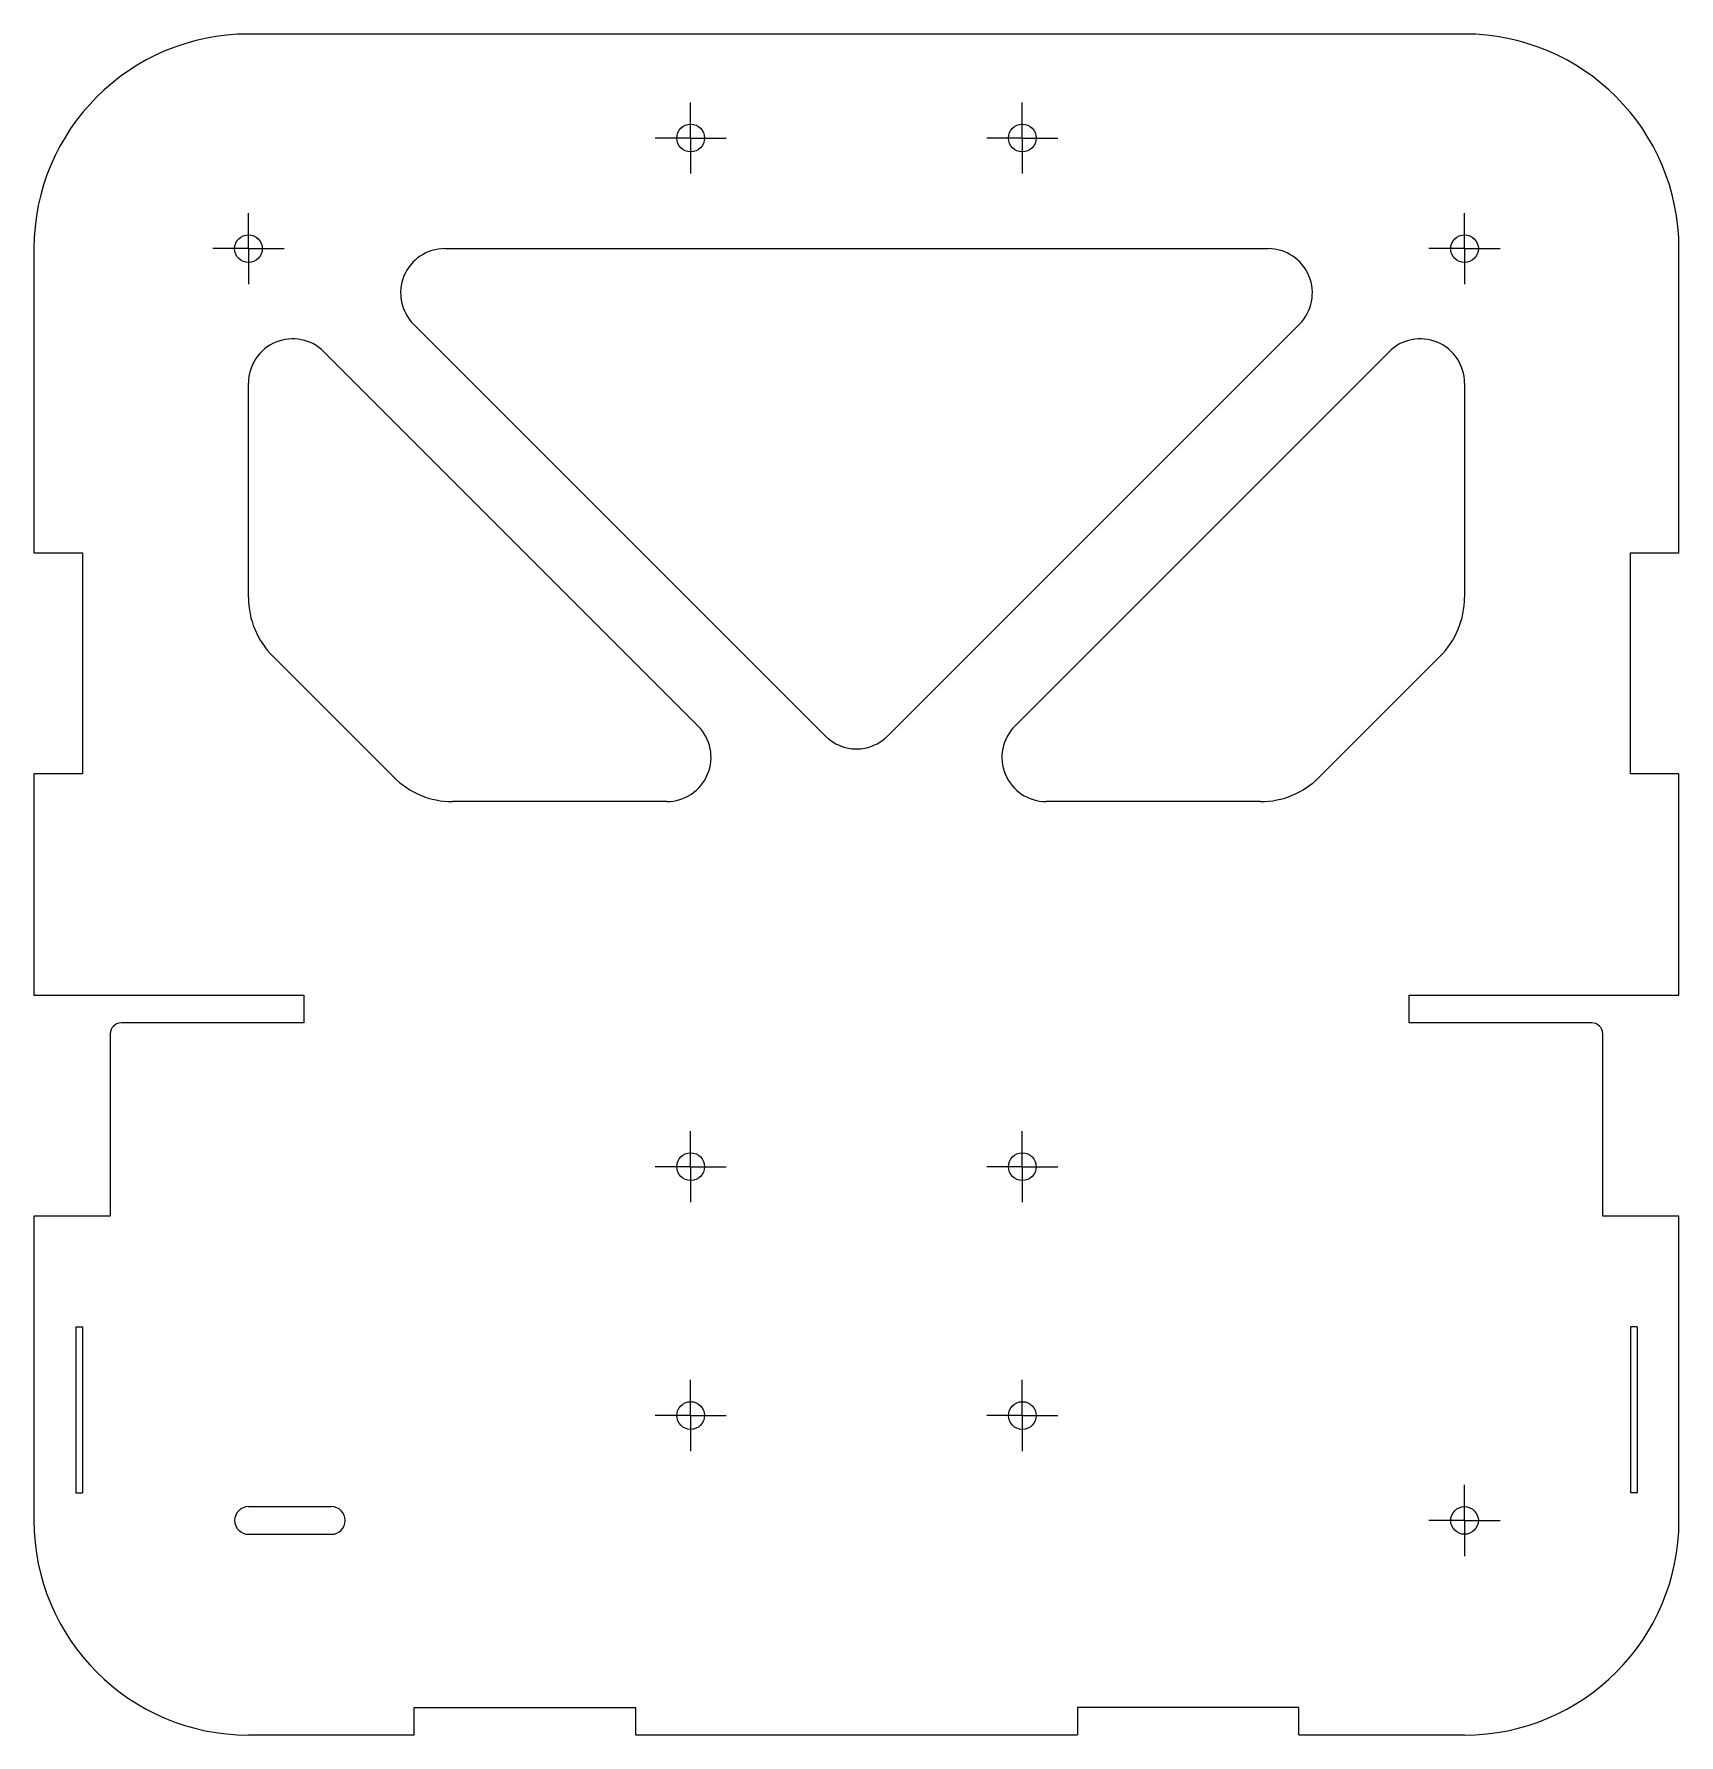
# Model space of a CAD drawing. Header units: millimetres. Extents: x 882 to 1071, y 538 to 733.
import ezdxf

# ---------------------------------------------------------------- set-up
doc = ezdxf.new("R2010")
doc.units = ezdxf.units.MM

# ---------------------------------------------------------------- blocks, each defined once
blk = doc.blocks.new('SW_CENTERMARKSYMBOL_0')
at = {"color": 0, "linetype": 'Continuous', "lineweight": 0}
for p, q in [((0, 2.5), (0, 4.0875)), ((0, 0), (0, 2.5)), ((-2.5, 0), (-4.0875, 0)), ((0, 0), (-2.5, 0)), ((0, 0), (0, -2.5)), ((0, 0), (2.5, 0)), ((2.5, 0), (4.0875, 0)), ((0, -2.5), (0, -4.0875))]:
    blk.add_line(p, q, dxfattribs=at)
blk = doc.blocks.new('SW_CENTERMARKSYMBOL_1')
at = {"color": 0, "linetype": 'Continuous', "lineweight": 0}
for p, q in [((0, 2.5), (0, 4.0875)), ((0, 0), (0, 2.5)), ((-2.5, 0), (-4.0875, 0)), ((0, 0), (-2.5, 0)), ((0, 0), (0, -2.5)), ((0, 0), (2.5, 0)), ((2.5, 0), (4.0875, 0)), ((0, -2.5), (0, -4.0875))]:
    blk.add_line(p, q, dxfattribs=at)
blk = doc.blocks.new('SW_CENTERMARKSYMBOL_2')
at = {"color": 0, "linetype": 'Continuous', "lineweight": 0}
for p, q in [((0, 2.5), (0, 4.0875)), ((0, 0), (0, 2.5)), ((-2.5, 0), (-4.0875, 0)), ((0, 0), (-2.5, 0)), ((0, 0), (0, -2.5)), ((0, 0), (2.5, 0)), ((2.5, 0), (4.0875, 0)), ((0, -2.5), (0, -4.0875))]:
    blk.add_line(p, q, dxfattribs=at)
blk = doc.blocks.new('SW_CENTERMARKSYMBOL_3')
at = {"color": 0, "linetype": 'Continuous', "lineweight": 0}
for p, q in [((0, 2.5), (0, 4.0875)), ((0, 0), (0, 2.5)), ((-2.5, 0), (-4.0875, 0)), ((0, 0), (-2.5, 0)), ((0, 0), (0, -2.5)), ((0, 0), (2.5, 0)), ((2.5, 0), (4.0875, 0)), ((0, -2.5), (0, -4.0875))]:
    blk.add_line(p, q, dxfattribs=at)
blk = doc.blocks.new('SW_CENTERMARKSYMBOL_4')
at = {"color": 0, "linetype": 'Continuous', "lineweight": 0}
for p, q in [((0, 2.5), (0, 4.0875)), ((0, 0), (0, 2.5)), ((-2.5, 0), (-4.0875, 0)), ((0, 0), (-2.5, 0)), ((0, 0), (0, -2.5)), ((0, 0), (2.5, 0)), ((2.5, 0), (4.0875, 0)), ((0, -2.5), (0, -4.0875))]:
    blk.add_line(p, q, dxfattribs=at)
blk = doc.blocks.new('SW_CENTERMARKSYMBOL_5')
at = {"color": 0, "linetype": 'Continuous', "lineweight": 0}
for p, q in [((0, 2.5), (0, 4.0875)), ((0, 0), (0, 2.5)), ((-2.5, 0), (-4.0875, 0)), ((0, 0), (-2.5, 0)), ((0, 0), (0, -2.5)), ((0, 0), (2.5, 0)), ((2.5, 0), (4.0875, 0)), ((0, -2.5), (0, -4.0875))]:
    blk.add_line(p, q, dxfattribs=at)
blk = doc.blocks.new('SW_CENTERMARKSYMBOL_6')
at = {"color": 0, "linetype": 'Continuous', "lineweight": 0}
for p, q in [((0, 2.5), (0, 4.0875)), ((0, 0), (0, 2.5)), ((-2.5, 0), (-4.0875, 0)), ((0, 0), (-2.5, 0)), ((0, 0), (0, -2.5)), ((0, 0), (2.5, 0)), ((2.5, 0), (4.0875, 0)), ((0, -2.5), (0, -4.0875))]:
    blk.add_line(p, q, dxfattribs=at)
blk = doc.blocks.new('SW_CENTERMARKSYMBOL_7')
at = {"color": 0, "linetype": 'Continuous', "lineweight": 0}
for p, q in [((0, 2.5), (0, 4.0875)), ((0, 0), (0, 2.5)), ((-2.5, 0), (-4.0875, 0)), ((0, 0), (-2.5, 0)), ((0, 0), (0, -2.5)), ((0, 0), (2.5, 0)), ((2.5, 0), (4.0875, 0)), ((0, -2.5), (0, -4.0875))]:
    blk.add_line(p, q, dxfattribs=at)
blk = doc.blocks.new('SW_CENTERMARKSYMBOL_8')
at = {"color": 0, "linetype": 'Continuous', "lineweight": 0}
for p, q in [((0, 2.5), (0, 4.0875)), ((0, 0), (0, 2.5)), ((-2.5, 0), (-4.0875, 0)), ((0, 0), (-2.5, 0)), ((0, 0), (0, -2.5)), ((0, 0), (2.5, 0)), ((2.5, 0), (4.0875, 0)), ((0, -2.5), (0, -4.0875))]:
    blk.add_line(p, q, dxfattribs=at)

msp = doc.modelspace()

# ---------------------------------------------------------------- linework, layer by layer
at = {"color": 1, "linetype": 'Continuous', "lineweight": 15}
for p, q in [((1046.19, 732.91), (906.49, 732.91)), ((881.85, 708.27), (881.85, 673.35)), ((929.05, 708.27), (1023.63, 708.27)), ((1070.83, 673.35), (1070.83, 708.27)), ((972.75, 652.31), (925.46, 699.6)), ((1027.22, 699.6), (979.93, 652.31)), ((915.16, 696.43), (958.14, 653.45)), ((994.54, 653.45), (1037.52, 696.43)), ((906.49, 668.21), (906.49, 692.83)), ((1046.19, 692.83), (1046.19, 668.21)), ((881.85, 673.35), (887.44, 673.35)), ((887.44, 673.35), (887.44, 647.95)), ((1065.24, 647.95), (1065.24, 673.35)), ((1065.24, 673.35), (1070.83, 673.35)), ((909.28, 661.47), (923.19, 647.56)), ((1043.4, 661.47), (1029.5, 647.56)), ((887.44, 647.95), (881.85, 647.95)), ((881.85, 647.95), (881.85, 622.55)), ((1070.83, 647.95), (1065.24, 647.95)), ((1070.83, 622.55), (1070.83, 647.95)), ((954.55, 644.77), (929.92, 644.77)), ((1022.76, 644.77), (998.13, 644.77)), ((881.85, 622.55), (912.84, 622.55)), ((912.84, 622.55), (912.84, 619.37)), ((1039.84, 619.37), (1039.84, 622.55)), ((1039.84, 622.55), (1070.83, 622.55)), ((912.84, 619.37), (891.89, 619.37)), ((1060.8, 619.37), (1039.84, 619.37)), ((890.62, 618.1), (890.62, 597.15)), ((1062.07, 597.15), (1062.07, 618.1)), ((890.62, 597.15), (881.85, 597.15)), ((881.85, 597.15), (881.85, 562.22)), ((1070.83, 597.15), (1062.07, 597.15)), ((1070.83, 562.22), (1070.83, 597.15)), ((886.65, 584.45), (886.65, 565.4)), ((886.65, 584.45), (887.44, 584.45)), ((887.44, 584.45), (887.44, 565.4)), ((1065.24, 584.45), (1065.24, 565.4)), ((1066.04, 584.45), (1065.24, 584.45)), ((1066.04, 584.45), (1066.04, 565.4)), ((886.65, 565.4), (887.44, 565.4)), ((1066.04, 565.4), (1065.24, 565.4)), ((906.49, 563.81), (916.02, 563.81)), ((906.49, 560.64), (916.02, 560.64)), ((925.54, 537.59), (925.54, 540.76)), ((925.54, 540.76), (950.94, 540.76)), ((950.94, 540.76), (950.94, 537.59)), ((1001.74, 540.76), (1001.74, 537.59)), ((1027.14, 540.76), (1001.74, 540.76)), ((1027.14, 537.59), (1027.14, 540.76)), ((906.49, 537.59), (925.54, 537.59)), ((950.94, 537.59), (1001.74, 537.59)), ((1027.14, 537.59), (1046.19, 537.59))]:
    msp.add_line(p, q, dxfattribs=at)
for centre in [(957.29, 720.97), (995.39, 720.97), (906.49, 708.27), (1046.19, 708.27), (957.29, 602.84), (995.39, 602.84), (957.29, 574.27), (995.39, 574.27), (1046.19, 562.22)]:
    msp.add_circle(centre, 1.59, dxfattribs=at)
for centre, radius, start, end in [((906.49, 708.27), 24.64, 90, 180), ((1046.19, 708.27), 24.64, 0, 90), ((929.05, 703.19), 5.08, 90, 225), ((1023.63, 703.19), 5.08, 315, 90), ((911.57, 692.83), 5.08, 45, 180), ((1041.11, 692.83), 5.08, 0, 135), ((916.02, 668.21), 9.53, 180, 225), ((1036.67, 668.21), 9.52, 315, 0), ((954.55, 649.85), 5.08, 270, 45), ((998.13, 649.85), 5.08, 135, 270), ((976.34, 655.9), 5.08, 225, 315), ((929.92, 654.3), 9.53, 225, 270), ((1022.76, 654.3), 9.53, 270, 315), ((891.89, 618.1), 1.27, 90, 180), ((1060.8, 618.1), 1.27, 0, 90), ((906.49, 562.22), 1.59, 90, 270), ((916.02, 562.22), 1.59, 270, 90), ((906.49, 562.22), 24.64, 180, 270), ((1046.19, 562.22), 24.64, 270, 0)]:
    msp.add_arc(centre, radius, start, end, dxfattribs=at)

# ---------------------------------------------------------------- block references
at = {"color": 7, "linetype": 'Continuous', "lineweight": 0}
for name, p in [('SW_CENTERMARKSYMBOL_3', (957.29, 720.97)), ('SW_CENTERMARKSYMBOL_4', (995.39, 720.97)), ('SW_CENTERMARKSYMBOL_0', (906.49, 708.27)), ('SW_CENTERMARKSYMBOL_1', (1046.19, 708.27)), ('SW_CENTERMARKSYMBOL_5', (957.29, 602.84)), ('SW_CENTERMARKSYMBOL_6', (995.39, 602.84)), ('SW_CENTERMARKSYMBOL_8', (957.29, 574.27)), ('SW_CENTERMARKSYMBOL_7', (995.39, 574.27)), ('SW_CENTERMARKSYMBOL_2', (1046.19, 562.22))]:
    msp.add_blockref(name, p, dxfattribs=at)

doc.saveas('drawing.dxf')
